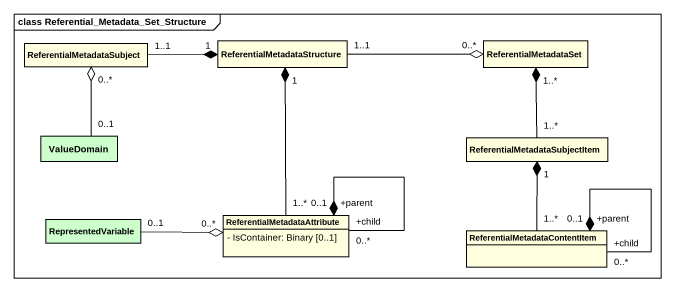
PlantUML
@startuml
mainframe class Referential_Metadata_Set_Structure
hide circle
hide empty members
skinparam classAttributeIconSize 0
class ReferentialMetadataSubject #FFFFE0
class ReferentialMetadataStructure #FFFFE0
class ReferentialMetadataSet #FFFFE0
class ValueDomain #CCFFCC
class "ReferentialMetadataSubjectItem" as ReferentialMetadataSubjectIt #FFFFE0
class RepresentedVariable #CCFFCC
class ReferentialMetadataAttribute #FFFFE0 {
  - IsContainer: Binary [0..1]
}
class "ReferentialMetadataContentItem" as ReferentialMetadataContentIt #FFFFE0
ReferentialMetadataSubject "1..1" -right-* "1" ReferentialMetadataStructure
ReferentialMetadataStructure "1..1" -right-o "0..*" ReferentialMetadataSet
ValueDomain "0..1" -up-o "0..*" ReferentialMetadataSubject
ReferentialMetadataSubjectIt "1..*" -up-* "1..*" ReferentialMetadataSet
RepresentedVariable "0..1" -right-o "0..*" ReferentialMetadataAttribute
ReferentialMetadataAttribute "1..*" -up-* "1" ReferentialMetadataStructure
ReferentialMetadataAttribute "+child\n0..*" --* "+parent\n0..1" ReferentialMetadataAttribute
ReferentialMetadataContentIt "1..*" -up-* "1" ReferentialMetadataSubjectIt
ReferentialMetadataContentIt "+child\n0..*" --* "+parent\n0..1" ReferentialMetadataContentIt
@enduml
